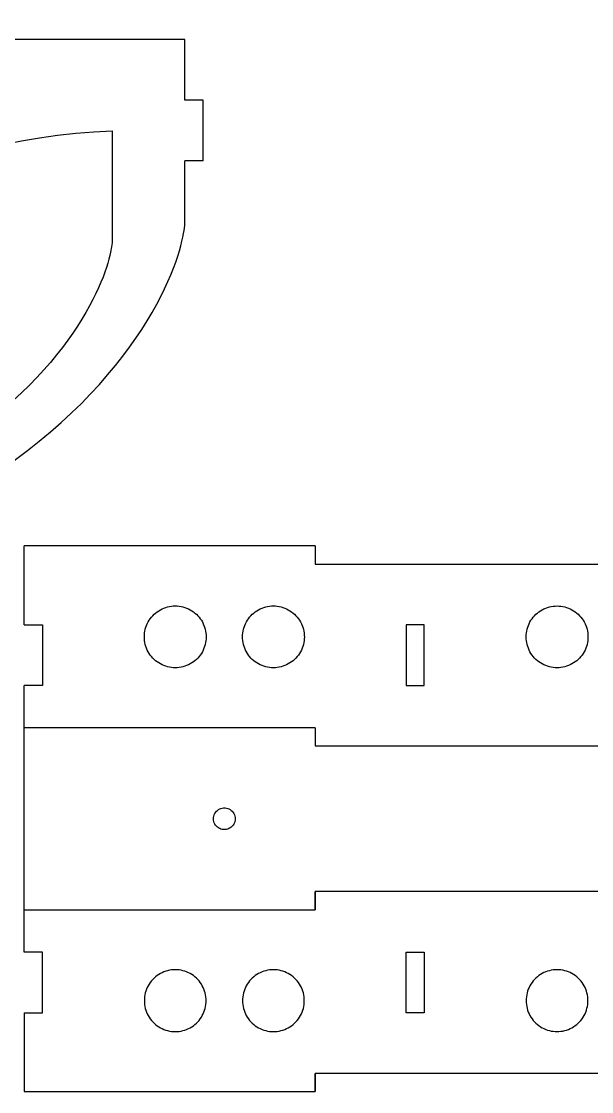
# Model space of a CAD drawing. Header units: centimetres. Extents: x 1 to 147, y 1 to 145.
# Drawn here: x 113.92 to 129.6, y 112.5 to 141.92 of the extents above; entities that cross this region are included whole.
import ezdxf

# ---------------------------------------------------------------- set-up
doc = ezdxf.new("R2010")
doc.units = ezdxf.units.CM
doc.layers.get('0').update_dxf_attribs({"lineweight": 25, "true_color": 0xffffff})

# ---------------------------------------------------------------- blocks, each defined once
blk = doc.blocks.new('block 8')
for p, q in [((16, 0.5), (8, 0.5)), ((8, 0.5), (8, 0)), ((8, 0), (8, 0.5)), ((16, 0.5), (16, 0)), ((16, 0), (16, 0.5)), ((32, 0.5), (24, 0.5)), ((24, 0.5), (24, 0)), ((24, 0), (24, 0.5)), ((32, -1.667), (32, 0.5)), ((0, 0), (8, 0)), ((0, -1.667), (0, 0)), ((16, 0), (24, 0)), ((0, -1.667), (0.5, -1.667)), ((0.5, -1.667), (0.5, -3.333)), ((32, -1.667), (31.5, -1.667)), ((31.5, -1.667), (31.5, -3.333)), ((0, -3.333), (0.5, -3.333)), ((0, -10.667), (0, -3.333)), ((31.5, -3.333), (32, -3.333)), ((32, -3.333), (32, -10.667)), ((16, -4.5), (8, -4.5)), ((8, -4.5), (8, -5)), ((8, -5), (8, -4.5)), ((16, -4.5), (16, -5)), ((16, -5), (16, -4.5)), ((32, -4.5), (24, -4.5)), ((24, -4.5), (24, -5)), ((24, -5), (24, -4.5)), ((0, -5), (8, -5)), ((16, -5), (24, -5)), ((8, -9), (0, -9)), ((8, -9.5), (8, -9)), ((24, -9), (16, -9)), ((16, -9.5), (16, -9)), ((24, -9.5), (24, -9)), ((8, -9.5), (16, -9.5)), ((24, -9.5), (32, -9.5)), ((0.5, -10.667), (0, -10.667)), ((0.5, -12.333), (0.5, -10.667)), ((31.5, -12.333), (31.5, -10.667)), ((31.5, -10.667), (32, -10.667)), ((0, -12.333), (0, -14)), ((0, -12.333), (0.5, -12.333)), ((32, -12.333), (31.5, -12.333)), ((32, -12.333), (32, -14.5)), ((8, -14), (0, -14)), ((8, -14.5), (8, -14)), ((24, -14), (16, -14)), ((16, -14.5), (16, -14)), ((24, -14.5), (24, -14)), ((8, -14.5), (16, -14.5)), ((24, -14.5), (32, -14.5))]:
    blk.add_line(p, q)
blk = doc.blocks.new('block 12')
for p, q in [((-1.201488, 1.2015), (-1.236797, 1.1614)), ((-1.163723, 1.2392), (-1.201488, 1.2015)), ((-1.123668, 1.2745), (-1.163723, 1.2392)), ((-1.081478, 1.3073), (-1.123668, 1.2745)), ((-1.037303, 1.3373), (-1.081478, 1.3073)), ((-0.991344, 1.3645), (-1.037303, 1.3373)), ((-0.943767, 1.3887), (-0.991344, 1.3645)), ((-0.89476, 1.4099), (-0.943767, 1.3887)), ((-0.84452, 1.428), (-0.89476, 1.4099)), ((-0.79324, 1.4429), (-0.84452, 1.428)), ((-0.74113, 1.4545), (-0.79324, 1.4429)), ((-0.6884, 1.4629), (-0.74113, 1.4545)), ((-0.63523, 1.4679), (-0.6884, 1.4629)), ((-0.58186, 1.4696), (-0.63523, 1.4679)), ((-0.52848, 1.4679), (-0.58186, 1.4696)), ((-0.47532, 1.4629), (-0.52848, 1.4679)), ((-0.42259, 1.4545), (-0.47532, 1.4629)), ((-0.37046, 1.4429), (-0.42259, 1.4545)), ((-0.31919, 1.428), (-0.37046, 1.4429)), ((-0.26895, 1.4099), (-0.31919, 1.428)), ((-0.21995, 1.3887), (-0.26895, 1.4099)), ((-0.17237, 1.3645), (-0.21995, 1.3887)), ((-0.1264, 1.3373), (-0.17237, 1.3645)), ((-0.08224, 1.3073), (-0.1264, 1.3373)), ((-0.04005, 1.2745), (-0.08224, 1.3073)), ((0, 1.2392), (-0.04005, 1.2745)), ((0.03777, 1.2015), (0, 1.2392)), ((0.07308, 1.1614), (0.03777, 1.2015)), ((-1.372173, 0.9325), (-1.390255, 0.8823)), ((-1.350963, 0.9815), (-1.372173, 0.9325)), ((-1.326717, 1.0291), (-1.350963, 0.9815)), ((-1.299541, 1.0751), (-1.326717, 1.0291)), ((-1.269527, 1.1192), (-1.299541, 1.0751)), ((-1.236797, 1.1614), (-1.269527, 1.1192)), ((0.10581, 1.1192), (0.07308, 1.1614)), ((0.13582, 1.0751), (0.10581, 1.1192)), ((0.163, 1.0291), (0.13582, 1.0751)), ((0.18724, 0.9815), (0.163, 1.0291)), ((0.20845, 0.9325), (0.18724, 0.9815)), ((0.22654, 0.8823), (0.20845, 0.9325)), ((-1.430461, 0.6641), (-1.43185, 0.6196)), ((-1.43185, 0.6196), (-1.430187, 0.5662)), ((-1.425151, 0.7261), (-1.430461, 0.6641)), ((-1.416805, 0.7789), (-1.425151, 0.7261)), ((-1.405147, 0.831), (-1.416805, 0.7789)), ((-1.390255, 0.8823), (-1.405147, 0.831)), ((0.24144, 0.831), (0.22654, 0.8823)), ((0.25309, 0.7789), (0.24144, 0.831)), ((0.26143, 0.7261), (0.25309, 0.7789)), ((0.26647, 0.673), (0.26143, 0.7261)), ((0.26647, 0.5662), (0.26647, 0.673)), ((-1.430187, 0.5662), (-1.425151, 0.5131)), ((-1.425151, 0.5131), (-1.416805, 0.4603)), ((-1.416805, 0.4603), (-1.405147, 0.4082)), ((-1.405147, 0.4082), (-1.390255, 0.3569)), ((-1.390255, 0.3569), (-1.372173, 0.3067)), ((-1.372173, 0.3067), (-1.350963, 0.2577)), ((0.18724, 0.2577), (0.20845, 0.3067)), ((0.20845, 0.3067), (0.22654, 0.3569)), ((0.22654, 0.3569), (0.24144, 0.4082)), ((0.24144, 0.4082), (0.25309, 0.4603)), ((0.25309, 0.4603), (0.26143, 0.5131)), ((0.26143, 0.5131), (0.26647, 0.5662)), ((-1.350963, 0.2577), (-1.326717, 0.2101)), ((-1.326717, 0.2101), (-1.299541, 0.1642)), ((-1.299541, 0.1642), (-1.269527, 0.12)), ((-1.269527, 0.12), (-1.236797, 0.0778)), ((-1.236797, 0.0778), (-1.201488, 0.0377)), ((-1.201488, 0.0377), (-1.163723, 0)), ((-1.163723, 0), (-1.123668, -0.0353)), ((-0.04005, -0.0353), (0, 0)), ((0, 0), (0.03777, 0.0377)), ((0.03777, 0.0377), (0.07308, 0.0778)), ((0.07308, 0.0778), (0.10581, 0.12)), ((0.10581, 0.12), (0.13582, 0.1642)), ((0.13582, 0.1642), (0.163, 0.2101)), ((0.163, 0.2101), (0.18724, 0.2577)), ((-1.123668, -0.0353), (-1.081478, -0.0681)), ((-1.081478, -0.0681), (-1.037303, -0.0981)), ((-1.037303, -0.0981), (-0.991344, -0.1253)), ((-0.991344, -0.1253), (-0.943767, -0.1495)), ((-0.943767, -0.1495), (-0.89476, -0.1707)), ((-0.89476, -0.1707), (-0.84452, -0.1888)), ((-0.84452, -0.1888), (-0.79324, -0.2037)), ((-0.79324, -0.2037), (-0.74113, -0.2153)), ((-0.74113, -0.2153), (-0.6884, -0.2237)), ((-0.6884, -0.2237), (-0.63523, -0.2287)), ((-0.63523, -0.2287), (-0.58186, -0.2304)), ((-0.58186, -0.2304), (-0.52848, -0.2287)), ((-0.52848, -0.2287), (-0.47532, -0.2237)), ((-0.47532, -0.2237), (-0.42259, -0.2153)), ((-0.42259, -0.2153), (-0.37046, -0.2037)), ((-0.37046, -0.2037), (-0.31919, -0.1888)), ((-0.31919, -0.1888), (-0.26895, -0.1707)), ((-0.26895, -0.1707), (-0.21995, -0.1495)), ((-0.21995, -0.1495), (-0.17237, -0.1253)), ((-0.17237, -0.1253), (-0.1264, -0.0981)), ((-0.1264, -0.0981), (-0.08224, -0.0681)), ((-0.08224, -0.0681), (-0.04005, -0.0353))]:
    blk.add_line(p, q)
blk = doc.blocks.new('block 13')
for p, q in [((-1.24443, 0.9042), (-1.29041, 0.877)), ((-1.19685, 0.9284), (-1.24443, 0.9042)), ((-1.14786, 0.9496), (-1.19685, 0.9284)), ((-1.09761, 0.9677), (-1.14786, 0.9496)), ((-1.04633, 0.9826), (-1.09761, 0.9677)), ((-0.99422, 0.9942), (-1.04633, 0.9826)), ((-0.94148, 1.0026), (-0.99422, 0.9942)), ((-0.88832, 1.0076), (-0.94148, 1.0026)), ((-0.83495, 1.0093), (-0.88832, 1.0076)), ((-0.78157, 1.0076), (-0.83495, 1.0093)), ((-0.72841, 1.0026), (-0.78157, 1.0076)), ((-0.67567, 0.9942), (-0.72841, 1.0026)), ((-0.62357, 0.9826), (-0.67567, 0.9942)), ((-0.57228, 0.9677), (-0.62357, 0.9826)), ((-0.52203, 0.9496), (-0.57228, 0.9677)), ((-0.47304, 0.9284), (-0.52203, 0.9496)), ((-0.42546, 0.9042), (-0.47304, 0.9284)), ((-0.37949, 0.877), (-0.42546, 0.9042)), ((-1.55263, 0.6148), (-1.5798, 0.5688)), ((-1.52261, 0.6589), (-1.55263, 0.6148)), ((-1.48988, 0.7011), (-1.52261, 0.6589)), ((-1.45458, 0.7412), (-1.48988, 0.7011)), ((-1.41681, 0.7789), (-1.45458, 0.7412)), ((-1.37676, 0.8142), (-1.41681, 0.7789)), ((-1.33456, 0.847), (-1.37676, 0.8142)), ((-1.29041, 0.877), (-1.33456, 0.847)), ((-0.33533, 0.847), (-0.37949, 0.877)), ((-0.29314, 0.8142), (-0.33533, 0.847)), ((-0.25308, 0.7789), (-0.29314, 0.8142)), ((-0.21532, 0.7412), (-0.25308, 0.7789)), ((-0.18001, 0.7011), (-0.21532, 0.7412)), ((-0.14728, 0.6589), (-0.18001, 0.7011)), ((-0.11726, 0.6148), (-0.14728, 0.6589)), ((-0.09009, 0.5688), (-0.11726, 0.6148)), ((-1.66989, 0.3186), (-1.67824, 0.2658)), ((-1.65825, 0.3707), (-1.66989, 0.3186)), ((-1.64334, 0.422), (-1.65825, 0.3707)), ((-1.62526, 0.4722), (-1.64334, 0.422)), ((-1.60405, 0.5212), (-1.62526, 0.4722)), ((-1.5798, 0.5688), (-1.60405, 0.5212)), ((-0.06584, 0.5212), (-0.09009, 0.5688)), ((-0.04463, 0.4722), (-0.06584, 0.5212)), ((-0.02655, 0.422), (-0.04463, 0.4722)), ((-0.01166, 0.3707), (-0.02655, 0.422)), ((0, 0.3186), (-0.01166, 0.3707)), ((0.00835, 0.2658), (0, 0.3186)), ((-1.68379, 0.1961), (-1.6848, 0.1549)), ((-1.6848, 0.1549), (-1.68327, 0.1059)), ((-1.67824, 0.2658), (-1.68379, 0.1961)), ((-1.68327, 0.1059), (-1.67824, 0.0528)), ((-1.67824, 0.0528), (-1.66989, 0)), ((0, 0), (0.00835, 0.0528)), ((0.01338, 0.2127), (0.00835, 0.2658)), ((0.00835, 0.0528), (0.01389, 0.1223)), ((0.01491, 0.1549), (0.01338, 0.2127)), ((0.01389, 0.1223), (0.01491, 0.1549)), ((-1.66989, 0), (-1.65825, -0.0521)), ((-1.65825, -0.0521), (-1.64334, -0.1034)), ((-1.64334, -0.1034), (-1.62526, -0.1536)), ((-1.62526, -0.1536), (-1.60405, -0.2026)), ((-1.60405, -0.2026), (-1.5798, -0.2502)), ((-1.5798, -0.2502), (-1.55263, -0.2961)), ((-0.11726, -0.2961), (-0.09009, -0.2502)), ((-0.09009, -0.2502), (-0.06584, -0.2026)), ((-0.06584, -0.2026), (-0.04463, -0.1536)), ((-0.04463, -0.1536), (-0.02655, -0.1034)), ((-0.02655, -0.1034), (-0.01166, -0.0521)), ((-0.01166, -0.0521), (0, 0)), ((-1.55263, -0.2961), (-1.52261, -0.3403)), ((-1.52261, -0.3403), (-1.48988, -0.3825)), ((-1.48988, -0.3825), (-1.45458, -0.4226)), ((-1.45458, -0.4226), (-1.41681, -0.4603)), ((-1.41681, -0.4603), (-1.37676, -0.4956)), ((-1.37676, -0.4956), (-1.33456, -0.5284)), ((-1.33456, -0.5284), (-1.29041, -0.5584)), ((-1.29041, -0.5584), (-1.24443, -0.5856)), ((-1.24443, -0.5856), (-1.19685, -0.6098)), ((-0.47304, -0.6098), (-0.42546, -0.5856)), ((-0.42546, -0.5856), (-0.37949, -0.5584)), ((-0.37949, -0.5584), (-0.33533, -0.5284)), ((-0.33533, -0.5284), (-0.29314, -0.4956)), ((-0.29314, -0.4956), (-0.25308, -0.4603)), ((-0.25308, -0.4603), (-0.21532, -0.4226)), ((-0.21532, -0.4226), (-0.18001, -0.3825)), ((-0.18001, -0.3825), (-0.14728, -0.3403)), ((-0.14728, -0.3403), (-0.11726, -0.2961)), ((-1.19685, -0.6098), (-1.14786, -0.631)), ((-1.14786, -0.631), (-1.09761, -0.6491)), ((-1.09761, -0.6491), (-1.04633, -0.664)), ((-1.04633, -0.664), (-0.99422, -0.6756)), ((-0.99422, -0.6756), (-0.94148, -0.684)), ((-0.94148, -0.684), (-0.88832, -0.689)), ((-0.88832, -0.689), (-0.83495, -0.6907)), ((-0.83495, -0.6907), (-0.78157, -0.689)), ((-0.78157, -0.689), (-0.72841, -0.684)), ((-0.72841, -0.684), (-0.67567, -0.6756)), ((-0.67567, -0.6756), (-0.62357, -0.664)), ((-0.62357, -0.664), (-0.57228, -0.6491)), ((-0.57228, -0.6491), (-0.52203, -0.631)), ((-0.52203, -0.631), (-0.47304, -0.6098))]:
    blk.add_line(p, q)
blk = doc.blocks.new('block 14')
for p, q in [((0.4255, 0.9042), (0.3795, 0.877)), ((0.4731, 0.9284), (0.4255, 0.9042)), ((0.5221, 0.9496), (0.4731, 0.9284)), ((0.5723, 0.9677), (0.5221, 0.9496)), ((0.6236, 0.9826), (0.5723, 0.9677)), ((0.6757, 0.9942), (0.6236, 0.9826)), ((0.7285, 1.0026), (0.6757, 0.9942)), ((0.7816, 1.0076), (0.7285, 1.0026)), ((0.835, 1.0093), (0.7816, 1.0076)), ((0.8884, 1.0076), (0.835, 1.0093)), ((0.9415, 1.0026), (0.8884, 1.0076)), ((0.9943, 0.9942), (0.9415, 1.0026)), ((1.0464, 0.9826), (0.9943, 0.9942)), ((1.0977, 0.9677), (1.0464, 0.9826)), ((1.1479, 0.9496), (1.0977, 0.9677)), ((1.1969, 0.9284), (1.1479, 0.9496)), ((1.2445, 0.9042), (1.1969, 0.9284)), ((1.2905, 0.877), (1.2445, 0.9042)), ((0.1173, 0.6148), (0.0901, 0.5688)), ((0.1473, 0.6589), (0.1173, 0.6148)), ((0.1801, 0.7011), (0.1473, 0.6589)), ((0.2154, 0.7412), (0.1801, 0.7011)), ((0.2531, 0.7789), (0.2154, 0.7412)), ((0.2932, 0.8142), (0.2531, 0.7789)), ((0.3354, 0.847), (0.2932, 0.8142)), ((0.3795, 0.877), (0.3354, 0.847)), ((1.3346, 0.847), (1.2905, 0.877)), ((1.3768, 0.8142), (1.3346, 0.847)), ((1.4169, 0.7789), (1.3768, 0.8142)), ((1.4546, 0.7412), (1.4169, 0.7789)), ((1.4899, 0.7011), (1.4546, 0.7412)), ((1.5227, 0.6589), (1.4899, 0.7011)), ((1.5527, 0.6148), (1.5227, 0.6589)), ((1.5798, 0.5688), (1.5527, 0.6148)), ((0, 0.3186), (-0.0083, 0.2658)), ((0.0117, 0.3707), (0, 0.3186)), ((0.0266, 0.422), (0.0117, 0.3707)), ((0.0447, 0.4722), (0.0266, 0.422)), ((0.0659, 0.5212), (0.0447, 0.4722)), ((0.0901, 0.5688), (0.0659, 0.5212)), ((1.6041, 0.5212), (1.5798, 0.5688)), ((1.6253, 0.4722), (1.6041, 0.5212)), ((1.6434, 0.422), (1.6253, 0.4722)), ((1.6583, 0.3707), (1.6434, 0.422)), ((1.6699, 0.3186), (1.6583, 0.3707)), ((1.6783, 0.2658), (1.6699, 0.3186)), ((-0.0136, 0.2038), (-0.015, 0.1593)), ((-0.015, 0.1593), (-0.0133, 0.1059)), ((-0.0083, 0.2658), (-0.0136, 0.2038)), ((-0.0133, 0.1059), (-0.0083, 0.0528)), ((-0.0083, 0.0528), (0, 0)), ((1.6699, 0), (1.6783, 0.0528)), ((1.6833, 0.2127), (1.6783, 0.2658)), ((1.6783, 0.0528), (1.6833, 0.1059)), ((1.6833, 0.1059), (1.6833, 0.2127)), ((0, 0), (0.0117, -0.0521)), ((0.0117, -0.0521), (0.0266, -0.1034)), ((0.0266, -0.1034), (0.0447, -0.1536)), ((0.0447, -0.1536), (0.0659, -0.2026)), ((0.0659, -0.2026), (0.0901, -0.2502)), ((0.0901, -0.2502), (0.1173, -0.2961)), ((1.5527, -0.2961), (1.5798, -0.2502)), ((1.5798, -0.2502), (1.6041, -0.2026)), ((1.6041, -0.2026), (1.6253, -0.1536)), ((1.6253, -0.1536), (1.6434, -0.1034)), ((1.6434, -0.1034), (1.6583, -0.0521)), ((1.6583, -0.0521), (1.6699, 0)), ((0.1173, -0.2961), (0.1473, -0.3403)), ((0.1473, -0.3403), (0.1801, -0.3825)), ((0.1801, -0.3825), (0.2154, -0.4226)), ((0.2154, -0.4226), (0.2531, -0.4603)), ((0.2531, -0.4603), (0.2932, -0.4956)), ((0.2932, -0.4956), (0.3354, -0.5284)), ((0.3354, -0.5284), (0.3795, -0.5584)), ((0.3795, -0.5584), (0.4255, -0.5856)), ((0.4255, -0.5856), (0.4731, -0.6098)), ((1.1969, -0.6098), (1.2445, -0.5856)), ((1.2445, -0.5856), (1.2905, -0.5584)), ((1.2905, -0.5584), (1.3346, -0.5284)), ((1.3346, -0.5284), (1.3768, -0.4956)), ((1.3768, -0.4956), (1.4169, -0.4603)), ((1.4169, -0.4603), (1.4546, -0.4226)), ((1.4546, -0.4226), (1.4899, -0.3825)), ((1.4899, -0.3825), (1.5227, -0.3403)), ((1.5227, -0.3403), (1.5527, -0.2961)), ((0.4731, -0.6098), (0.5221, -0.631)), ((0.5221, -0.631), (0.5723, -0.6491)), ((0.5723, -0.6491), (0.6236, -0.664)), ((0.6236, -0.664), (0.6757, -0.6756)), ((0.6757, -0.6756), (0.7285, -0.684)), ((0.7285, -0.684), (0.7816, -0.689)), ((0.7816, -0.689), (0.835, -0.6907)), ((0.835, -0.6907), (0.8884, -0.689)), ((0.8884, -0.689), (0.9415, -0.684)), ((0.9415, -0.684), (0.9943, -0.6756)), ((0.9943, -0.6756), (1.0464, -0.664)), ((1.0464, -0.664), (1.0977, -0.6491)), ((1.0977, -0.6491), (1.1479, -0.631)), ((1.1479, -0.631), (1.1969, -0.6098))]:
    blk.add_line(p, q)
blk = doc.blocks.new('block 15')
for p, q in [((-0.0024, -0.0376), (0, 0)), ((0, 0), (0.007, 0.037)), ((0.007, 0.037), (0.0187, 0.0728)), ((0.0187, 0.0728), (0.0347, 0.1069)), ((0.0347, 0.1069), (0.0549, 0.1387)), ((0.0549, 0.1387), (0.0789, 0.1678)), ((0.0789, 0.1678), (0.1064, 0.1936)), ((0.1064, 0.1936), (0.1368, 0.2157)), ((0.1368, 0.2157), (0.1699, 0.2338)), ((0.1699, 0.2338), (0.2049, 0.2477)), ((0.2049, 0.2477), (0.2414, 0.2571)), ((0.2414, 0.2571), (0.2788, 0.2618)), ((0.2788, 0.2618), (0.3164, 0.2618)), ((0.3164, 0.2618), (0.3538, 0.2571)), ((0.3538, 0.2571), (0.3903, 0.2477)), ((0.3903, 0.2477), (0.4253, 0.2338)), ((0.4253, 0.2338), (0.4583, 0.2157)), ((0.4583, 0.2157), (0.4888, 0.1936)), ((0.4888, 0.1936), (0.5163, 0.1678)), ((0.5163, 0.1678), (0.5403, 0.1387)), ((0.5403, 0.1387), (0.5605, 0.1069)), ((0.5605, 0.1069), (0.5765, 0.0728)), ((0.5765, 0.0728), (0.5882, 0.037)), ((0.5882, 0.037), (0.5952, 0)), ((0.5952, 0), (0.5976, -0.0376)), ((0, -0.0752), (-0.0024, -0.0376)), ((0.007, -0.1122), (0, -0.0752)), ((0.0187, -0.148), (0.007, -0.1122)), ((0.0347, -0.1821), (0.0187, -0.148)), ((0.0549, -0.2139), (0.0347, -0.1821)), ((0.0789, -0.243), (0.0549, -0.2139)), ((0.1064, -0.2688), (0.0789, -0.243)), ((0.1368, -0.2909), (0.1064, -0.2688)), ((0.1699, -0.3091), (0.1368, -0.2909)), ((0.4583, -0.2909), (0.4253, -0.3091)), ((0.4888, -0.2688), (0.4583, -0.2909)), ((0.5163, -0.243), (0.4888, -0.2688)), ((0.5403, -0.2139), (0.5163, -0.243)), ((0.5605, -0.1821), (0.5403, -0.2139)), ((0.5765, -0.148), (0.5605, -0.1821)), ((0.5882, -0.1122), (0.5765, -0.148)), ((0.5952, -0.0752), (0.5882, -0.1122)), ((0.5976, -0.0376), (0.5952, -0.0752)), ((0.2049, -0.3229), (0.1699, -0.3091)), ((0.2414, -0.3323), (0.2049, -0.3229)), ((0.2788, -0.337), (0.2414, -0.3323)), ((0.3164, -0.337), (0.2788, -0.337)), ((0.3538, -0.3323), (0.3164, -0.337)), ((0.3903, -0.3229), (0.3538, -0.3323)), ((0.4253, -0.3091), (0.3903, -0.3229))]:
    blk.add_line(p, q)
blk = doc.blocks.new('block 21')
for p, q in [((-1.463337, 0.2791), (-1.428028, 0.3192)), ((-1.428028, 0.3192), (-1.390263, 0.3569)), ((-1.390263, 0.3569), (-1.350208, 0.3922)), ((-1.350208, 0.3922), (-1.308018, 0.425)), ((-1.308018, 0.425), (-1.263843, 0.455)), ((-1.263843, 0.455), (-1.217884, 0.4822)), ((-1.217884, 0.4822), (-1.170307, 0.5064)), ((-1.170307, 0.5064), (-1.1213, 0.5276)), ((-1.1213, 0.5276), (-1.07106, 0.5457)), ((-1.07106, 0.5457), (-1.01978, 0.5606)), ((-1.01978, 0.5606), (-0.96767, 0.5722)), ((-0.96767, 0.5722), (-0.91494, 0.5806)), ((-0.91494, 0.5806), (-0.86177, 0.5856)), ((-0.86177, 0.5856), (-0.8084, 0.5873)), ((-0.8084, 0.5873), (-0.75502, 0.5856)), ((-0.75502, 0.5856), (-0.70186, 0.5806)), ((-0.70186, 0.5806), (-0.64913, 0.5722)), ((-0.64913, 0.5722), (-0.597, 0.5606)), ((-0.597, 0.5606), (-0.54573, 0.5457)), ((-0.54573, 0.5457), (-0.49549, 0.5276)), ((-0.49549, 0.5276), (-0.44649, 0.5064)), ((-0.44649, 0.5064), (-0.39891, 0.4822)), ((-0.39891, 0.4822), (-0.35294, 0.455)), ((-0.35294, 0.455), (-0.30878, 0.425)), ((-0.30878, 0.425), (-0.26659, 0.3922)), ((-0.26659, 0.3922), (-0.22654, 0.3569)), ((-0.22654, 0.3569), (-0.18877, 0.3192)), ((-0.18877, 0.3192), (-0.15346, 0.2791)), ((-1.631687, -0.0513), (-1.616795, 0)), ((-1.616795, 0), (-1.598713, 0.0502)), ((-1.598713, 0.0502), (-1.577503, 0.0992)), ((-1.577503, 0.0992), (-1.553257, 0.1468)), ((-1.553257, 0.1468), (-1.526081, 0.1927)), ((-1.526081, 0.1927), (-1.496067, 0.2369)), ((-1.496067, 0.2369), (-1.463337, 0.2791)), ((-0.15346, 0.2791), (-0.12073, 0.2369)), ((-0.12073, 0.2369), (-0.09072, 0.1927)), ((-0.09072, 0.1927), (-0.06354, 0.1468)), ((-0.06354, 0.1468), (-0.0393, 0.0992)), ((-0.0393, 0.0992), (-0.01809, 0.0502)), ((-0.01809, 0.0502), (0, 0)), ((0, 0), (0.0149, -0.0513)), ((-1.65839, -0.2627), (-1.656727, -0.2093)), ((-1.657001, -0.3072), (-1.65839, -0.2627)), ((-1.656727, -0.2093), (-1.651691, -0.1562)), ((-1.651691, -0.1562), (-1.643345, -0.1034)), ((-1.643345, -0.1034), (-1.631687, -0.0513)), ((0.0149, -0.0513), (0.02655, -0.1034)), ((0.02655, -0.1034), (0.03489, -0.1562)), ((0.03489, -0.1562), (0.03993, -0.2093)), ((0.03993, -0.2093), (0.03993, -0.3161)), ((-1.651691, -0.3692), (-1.657001, -0.3072)), ((-1.643345, -0.422), (-1.651691, -0.3692)), ((-1.631687, -0.4741), (-1.643345, -0.422)), ((-1.616795, -0.5254), (-1.631687, -0.4741)), ((-1.598713, -0.5756), (-1.616795, -0.5254)), ((-1.577503, -0.6246), (-1.598713, -0.5756)), ((-0.01809, -0.5756), (-0.0393, -0.6246)), ((0, -0.5254), (-0.01809, -0.5756)), ((0.0149, -0.4741), (0, -0.5254)), ((0.02655, -0.422), (0.0149, -0.4741)), ((0.03489, -0.3692), (0.02655, -0.422)), ((0.03993, -0.3161), (0.03489, -0.3692)), ((-1.553257, -0.6722), (-1.577503, -0.6246)), ((-1.526081, -0.7182), (-1.553257, -0.6722)), ((-1.496067, -0.7623), (-1.526081, -0.7182)), ((-1.463337, -0.8045), (-1.496067, -0.7623)), ((-1.428028, -0.8446), (-1.463337, -0.8045)), ((-1.390263, -0.8823), (-1.428028, -0.8446)), ((-1.350208, -0.9176), (-1.390263, -0.8823)), ((-0.22654, -0.8823), (-0.26659, -0.9176)), ((-0.18877, -0.8446), (-0.22654, -0.8823)), ((-0.15346, -0.8045), (-0.18877, -0.8446)), ((-0.12073, -0.7623), (-0.15346, -0.8045)), ((-0.09072, -0.7182), (-0.12073, -0.7623)), ((-0.06354, -0.6722), (-0.09072, -0.7182)), ((-0.0393, -0.6246), (-0.06354, -0.6722)), ((-1.308018, -0.9504), (-1.350208, -0.9176)), ((-1.263843, -0.9804), (-1.308018, -0.9504)), ((-1.217884, -1.0076), (-1.263843, -0.9804)), ((-1.170307, -1.0318), (-1.217884, -1.0076)), ((-1.1213, -1.053), (-1.170307, -1.0318)), ((-1.07106, -1.0711), (-1.1213, -1.053)), ((-1.01978, -1.086), (-1.07106, -1.0711)), ((-0.96767, -1.0976), (-1.01978, -1.086)), ((-0.91494, -1.106), (-0.96767, -1.0976)), ((-0.86177, -1.111), (-0.91494, -1.106)), ((-0.8084, -1.1127), (-0.86177, -1.111)), ((-0.75502, -1.111), (-0.8084, -1.1127)), ((-0.70186, -1.106), (-0.75502, -1.111)), ((-0.64913, -1.0976), (-0.70186, -1.106)), ((-0.597, -1.086), (-0.64913, -1.0976)), ((-0.54573, -1.0711), (-0.597, -1.086)), ((-0.49549, -1.053), (-0.54573, -1.0711)), ((-0.44649, -1.0318), (-0.49549, -1.053)), ((-0.39891, -1.0076), (-0.44649, -1.0318)), ((-0.35294, -0.9804), (-0.39891, -1.0076)), ((-0.30878, -0.9504), (-0.35294, -0.9804)), ((-0.26659, -0.9176), (-0.30878, -0.9504))]:
    blk.add_line(p, q)
blk = doc.blocks.new('block 22')
for p, q in [((0.3082, 0.2895), (0.35578, 0.3137)), ((0.35578, 0.3137), (0.40477, 0.3349)), ((0.40477, 0.3349), (0.45502, 0.353)), ((0.45502, 0.353), (0.5063, 0.3679)), ((0.5063, 0.3679), (0.55841, 0.3795)), ((0.55841, 0.3795), (0.61115, 0.3879)), ((0.61115, 0.3879), (0.66431, 0.3929)), ((0.66431, 0.3929), (0.71768, 0.3946)), ((0.71768, 0.3946), (0.77106, 0.3929)), ((0.77106, 0.3929), (0.82422, 0.3879)), ((0.82422, 0.3879), (0.87696, 0.3795)), ((0.87696, 0.3795), (0.92906, 0.3679)), ((0.92906, 0.3679), (0.98035, 0.353)), ((0.98035, 0.353), (1.0306, 0.3349)), ((1.0306, 0.3349), (1.07959, 0.3137)), ((1.07959, 0.3137), (1.12717, 0.2895)), ((-0.02717, -0.0459), (0, 0)), ((0, 0), (0.03002, 0.0442)), ((0.03002, 0.0442), (0.06275, 0.0864)), ((0.06275, 0.0864), (0.09805, 0.1265)), ((0.09805, 0.1265), (0.13582, 0.1642)), ((0.13582, 0.1642), (0.17587, 0.1995)), ((0.17587, 0.1995), (0.21807, 0.2323)), ((0.21807, 0.2323), (0.26222, 0.2623)), ((0.26222, 0.2623), (0.3082, 0.2895)), ((1.12717, 0.2895), (1.17314, 0.2623)), ((1.17314, 0.2623), (1.2173, 0.2323)), ((1.2173, 0.2323), (1.25949, 0.1995)), ((1.25949, 0.1995), (1.29955, 0.1642)), ((1.29955, 0.1642), (1.33731, 0.1265)), ((1.33731, 0.1265), (1.37262, 0.0864)), ((1.37262, 0.0864), (1.40535, 0.0442)), ((1.40535, 0.0442), (1.43537, 0)), ((1.43537, 0), (1.46254, -0.0459)), ((-0.11726, -0.2961), (-0.10562, -0.244)), ((-0.10562, -0.244), (-0.09071, -0.1927)), ((-0.09071, -0.1927), (-0.07263, -0.1425)), ((-0.07263, -0.1425), (-0.05142, -0.0935)), ((-0.05142, -0.0935), (-0.02717, -0.0459)), ((1.46254, -0.0459), (1.48679, -0.0935)), ((1.48679, -0.0935), (1.508, -0.1425)), ((1.508, -0.1425), (1.52608, -0.1927)), ((1.52608, -0.1927), (1.54097, -0.244)), ((1.54097, -0.244), (1.55263, -0.2961)), ((-0.13217, -0.451), (-0.13064, -0.402)), ((-0.13116, -0.4922), (-0.13217, -0.451)), ((-0.12561, -0.5619), (-0.13116, -0.4922)), ((-0.13064, -0.402), (-0.12561, -0.3489)), ((-0.12561, -0.3489), (-0.11726, -0.2961)), ((-0.11726, -0.6147), (-0.12561, -0.5619)), ((1.55263, -0.2961), (1.56098, -0.3489)), ((1.56098, -0.5619), (1.55263, -0.6147)), ((1.56098, -0.3489), (1.56652, -0.4184)), ((1.56601, -0.5088), (1.56098, -0.5619)), ((1.56754, -0.451), (1.56601, -0.5088)), ((1.56652, -0.4184), (1.56754, -0.451)), ((-0.10562, -0.6668), (-0.11726, -0.6147)), ((-0.09071, -0.7181), (-0.10562, -0.6668)), ((-0.07263, -0.7683), (-0.09071, -0.7181)), ((-0.05142, -0.8173), (-0.07263, -0.7683)), ((-0.02717, -0.8649), (-0.05142, -0.8173)), ((0, -0.9109), (-0.02717, -0.8649)), ((1.46254, -0.8649), (1.43537, -0.9109)), ((1.48679, -0.8173), (1.46254, -0.8649)), ((1.508, -0.7683), (1.48679, -0.8173)), ((1.52608, -0.7181), (1.508, -0.7683)), ((1.54097, -0.6668), (1.52608, -0.7181)), ((1.55263, -0.6147), (1.54097, -0.6668)), ((0.03002, -0.955), (0, -0.9109)), ((0.06275, -0.9972), (0.03002, -0.955)), ((0.09805, -1.0373), (0.06275, -0.9972)), ((0.13582, -1.075), (0.09805, -1.0373)), ((0.17587, -1.1103), (0.13582, -1.075)), ((0.21807, -1.1431), (0.17587, -1.1103)), ((0.26222, -1.1731), (0.21807, -1.1431)), ((0.3082, -1.2003), (0.26222, -1.1731)), ((1.17314, -1.1731), (1.12717, -1.2003)), ((1.2173, -1.1431), (1.17314, -1.1731)), ((1.25949, -1.1103), (1.2173, -1.1431)), ((1.29955, -1.075), (1.25949, -1.1103)), ((1.33731, -1.0373), (1.29955, -1.075)), ((1.37262, -0.9972), (1.33731, -1.0373)), ((1.40535, -0.955), (1.37262, -0.9972)), ((1.43537, -0.9109), (1.40535, -0.955)), ((0.35578, -1.2245), (0.3082, -1.2003)), ((0.40477, -1.2457), (0.35578, -1.2245)), ((0.45502, -1.2638), (0.40477, -1.2457)), ((0.5063, -1.2787), (0.45502, -1.2638)), ((0.55841, -1.2903), (0.5063, -1.2787)), ((0.61115, -1.2987), (0.55841, -1.2903)), ((0.66431, -1.3037), (0.61115, -1.2987)), ((0.71768, -1.3054), (0.66431, -1.3037)), ((0.77106, -1.3037), (0.71768, -1.3054)), ((0.82422, -1.2987), (0.77106, -1.3037)), ((0.87696, -1.2903), (0.82422, -1.2987)), ((0.92906, -1.2787), (0.87696, -1.2903)), ((0.98035, -1.2638), (0.92906, -1.2787)), ((1.0306, -1.2457), (0.98035, -1.2638)), ((1.07959, -1.2245), (1.0306, -1.2457)), ((1.12717, -1.2003), (1.07959, -1.2245))]:
    blk.add_line(p, q)
blk = doc.blocks.new('block 23')
for p, q in [((0.3082, 0.2895), (0.3558, 0.3137)), ((0.3558, 0.3137), (0.4048, 0.3349)), ((0.4048, 0.3349), (0.455, 0.353)), ((0.455, 0.353), (0.5063, 0.3679)), ((0.5063, 0.3679), (0.5584, 0.3795)), ((0.5584, 0.3795), (0.6112, 0.3879)), ((0.6112, 0.3879), (0.6643, 0.3929)), ((0.6643, 0.3929), (0.7177, 0.3946)), ((0.7177, 0.3946), (0.7711, 0.3929)), ((0.7711, 0.3929), (0.8242, 0.3879)), ((0.8242, 0.3879), (0.877, 0.3795)), ((0.877, 0.3795), (0.9291, 0.3679)), ((0.9291, 0.3679), (0.9804, 0.353)), ((0.9804, 0.353), (1.0306, 0.3349)), ((1.0306, 0.3349), (1.0796, 0.3137)), ((1.0796, 0.3137), (1.1272, 0.2895)), ((-0.0272, -0.0459), (0, 0)), ((0, 0), (0.03, 0.0442)), ((0.03, 0.0442), (0.0628, 0.0864)), ((0.0628, 0.0864), (0.0981, 0.1265)), ((0.0981, 0.1265), (0.1358, 0.1642)), ((0.1358, 0.1642), (0.1759, 0.1995)), ((0.1759, 0.1995), (0.2181, 0.2323)), ((0.2181, 0.2323), (0.2622, 0.2623)), ((0.2622, 0.2623), (0.3082, 0.2895)), ((1.1272, 0.2895), (1.1732, 0.2623)), ((1.1732, 0.2623), (1.2173, 0.2323)), ((1.2173, 0.2323), (1.2595, 0.1995)), ((1.2595, 0.1995), (1.2996, 0.1642)), ((1.2996, 0.1642), (1.3373, 0.1265)), ((1.3373, 0.1265), (1.3726, 0.0864)), ((1.3726, 0.0864), (1.4054, 0.0442)), ((1.4054, 0.0442), (1.4354, 0)), ((1.4354, 0), (1.4625, -0.0459)), ((-0.1173, -0.2961), (-0.1056, -0.244)), ((-0.1056, -0.244), (-0.0907, -0.1927)), ((-0.0907, -0.1927), (-0.0726, -0.1425)), ((-0.0726, -0.1425), (-0.0514, -0.0935)), ((-0.0514, -0.0935), (-0.0272, -0.0459)), ((1.4625, -0.0459), (1.4868, -0.0935)), ((1.4868, -0.0935), (1.508, -0.1425)), ((1.508, -0.1425), (1.5261, -0.1927)), ((1.5261, -0.1927), (1.541, -0.244)), ((1.541, -0.244), (1.5526, -0.2961)), ((-0.1323, -0.4554), (-0.1306, -0.402)), ((-0.1309, -0.4999), (-0.1323, -0.4554)), ((-0.1256, -0.5619), (-0.1309, -0.4999)), ((-0.1306, -0.402), (-0.1256, -0.3489)), ((-0.1256, -0.3489), (-0.1173, -0.2961)), ((-0.1173, -0.6147), (-0.1256, -0.5619)), ((1.5526, -0.2961), (1.561, -0.3489)), ((1.561, -0.5619), (1.5526, -0.6147)), ((1.561, -0.3489), (1.566, -0.402)), ((1.566, -0.5088), (1.561, -0.5619)), ((1.566, -0.402), (1.566, -0.5088)), ((-0.1056, -0.6668), (-0.1173, -0.6147)), ((-0.0907, -0.7181), (-0.1056, -0.6668)), ((-0.0726, -0.7683), (-0.0907, -0.7181)), ((-0.0514, -0.8173), (-0.0726, -0.7683)), ((-0.0272, -0.8649), (-0.0514, -0.8173)), ((0, -0.9109), (-0.0272, -0.8649)), ((1.4625, -0.8649), (1.4354, -0.9109)), ((1.4868, -0.8173), (1.4625, -0.8649)), ((1.508, -0.7683), (1.4868, -0.8173)), ((1.5261, -0.7181), (1.508, -0.7683)), ((1.541, -0.6668), (1.5261, -0.7181)), ((1.5526, -0.6147), (1.541, -0.6668)), ((0.03, -0.955), (0, -0.9109)), ((0.0628, -0.9972), (0.03, -0.955)), ((0.0981, -1.0373), (0.0628, -0.9972)), ((0.1358, -1.075), (0.0981, -1.0373)), ((0.1759, -1.1103), (0.1358, -1.075)), ((0.2181, -1.1431), (0.1759, -1.1103)), ((0.2622, -1.1731), (0.2181, -1.1431)), ((0.3082, -1.2003), (0.2622, -1.1731)), ((1.1732, -1.1731), (1.1272, -1.2003)), ((1.2173, -1.1431), (1.1732, -1.1731)), ((1.2595, -1.1103), (1.2173, -1.1431)), ((1.2996, -1.075), (1.2595, -1.1103)), ((1.3373, -1.0373), (1.2996, -1.075)), ((1.3726, -0.9972), (1.3373, -1.0373)), ((1.4054, -0.955), (1.3726, -0.9972)), ((1.4354, -0.9109), (1.4054, -0.955)), ((0.3558, -1.2245), (0.3082, -1.2003)), ((0.4048, -1.2457), (0.3558, -1.2245)), ((0.455, -1.2638), (0.4048, -1.2457)), ((0.5063, -1.2787), (0.455, -1.2638)), ((0.5584, -1.2903), (0.5063, -1.2787)), ((0.6112, -1.2987), (0.5584, -1.2903)), ((0.6643, -1.3037), (0.6112, -1.2987)), ((0.7177, -1.3054), (0.6643, -1.3037)), ((0.7711, -1.3037), (0.7177, -1.3054)), ((0.8242, -1.2987), (0.7711, -1.3037)), ((0.877, -1.2903), (0.8242, -1.2987)), ((0.9291, -1.2787), (0.877, -1.2903)), ((0.9804, -1.2638), (0.9291, -1.2787)), ((1.0306, -1.2457), (0.9804, -1.2638)), ((1.0796, -1.2245), (1.0306, -1.2457)), ((1.1272, -1.2003), (1.0796, -1.2245))]:
    blk.add_line(p, q)
blk = doc.blocks.new('block 25')
for p, q in [((0.5, 0), (0, 0)), ((0, 0), (0, -1.667)), ((0.5, -1.667), (0.5, 0)), ((0, -1.667), (0.5, -1.667))]:
    blk.add_line(p, q)
blk = doc.blocks.new('block 26')
for p, q in [((0, 1.667), (0.5, 1.667)), ((0, 0), (0, 1.667)), ((0.5, 1.667), (0.5, 0)), ((0.5, 0), (0, 0))]:
    blk.add_line(p, q)
blk = doc.blocks.new('block 3')
for p, q in [((-4.3, 0), (-4.823, -0.007)), ((0, 0), (-4.3, 0)), ((0, -1.756), (0, 0)), ((-7.415, -0.245), (-7.924, -0.332)), ((-6.902, -0.17), (-7.415, -0.245)), ((-6.386, -0.109), (-6.902, -0.17)), ((-5.867, -0.062), (-6.386, -0.109)), ((-5.346, -0.027), (-5.867, -0.062)), ((-4.823, -0.007), (-5.346, -0.027)), ((-8.925, -0.545), (-9.417, -0.67)), ((-8.427, -0.432), (-8.925, -0.545)), ((-7.924, -0.332), (-8.427, -0.432)), ((-9.901, -0.807), (-10.379, -0.955)), ((-9.417, -0.67), (-9.901, -0.807)), ((-10.848, -1.114), (-11.309, -1.284)), ((-10.379, -0.955), (-10.848, -1.114)), ((-11.761, -1.464), (-12.202, -1.654)), ((-11.309, -1.284), (-11.761, -1.464)), ((-12.202, -1.654), (-12.634, -1.853)), ((-0.114, -1.837), (0, -1.756)), ((-12.634, -1.853), (-13.055, -2.061)), ((-0.462, -2.106), (-0.29, -1.969)), ((-0.29, -1.969), (-0.114, -1.837)), ((-13.465, -2.277), (-13.863, -2.5)), ((-13.055, -2.061), (-13.465, -2.277)), ((-0.792, -2.397), (-0.629, -2.249)), ((-0.629, -2.249), (-0.462, -2.106)), ((-13.863, -2.5), (-14.25, -2.73)), ((-1.103, -2.708), (-0.95, -2.55)), ((-0.95, -2.55), (-0.792, -2.397)), ((-14.25, -2.73), (-14.624, -2.966)), ((-1.394, -3.038), (-1.251, -2.871)), ((-1.251, -2.871), (-1.103, -2.708)), ((-14.986, -3.208), (-15.335, -3.455)), ((-14.624, -2.966), (-14.986, -3.208)), ((-1.663, -3.385), (-1.531, -3.21)), ((-1.531, -3.21), (-1.394, -3.038)), ((-15.335, -3.455), (-15.671, -3.706)), ((-1.79, -3.565), (-1.663, -3.385)), ((-15.671, -3.706), (-15.994, -3.96)), ((-2.025, -3.937), (-1.91, -3.749)), ((-1.91, -3.749), (-1.79, -3.565)), ((-15.994, -3.96), (-16.303, -4.218)), ((-2.134, -4.128), (-2.025, -3.937)), ((-16.303, -4.218), (-16.599, -4.477)), ((-2.334, -4.52), (-2.237, -4.322)), ((-2.237, -4.322), (-2.134, -4.128)), ((-16.599, -4.477), (-16.881, -4.738)), ((-2.424, -4.72), (-2.334, -4.52)), ((-17.15, -5), (-17.405, -5.262)), ((-16.881, -4.738), (-17.15, -5)), ((-2.586, -5.129), (-2.508, -4.923)), ((-2.508, -4.923), (-2.424, -4.72)), ((-17.405, -5.262), (-17.646, -5.523)), ((-2.657, -5.337), (-2.586, -5.129)), ((-17.646, -5.523), (-17.873, -5.782)), ((-2.78, -5.759), (-2.722, -5.547)), ((-2.722, -5.547), (-2.657, -5.337)), ((-17.873, -5.782), (-18.087, -6.04)), ((-2.831, -5.973), (-2.78, -5.759)), ((-18.087, -6.04), (-18.288, -6.294)), ((-2.876, -6.188), (-2.831, -5.973)), ((-18.288, -6.294), (-18.475, -6.545)), ((-2.945, -6.623), (-2.914, -6.405)), ((-2.914, -6.405), (-2.876, -6.188)), ((-18.475, -6.545), (-18.65, -6.792)), ((-2.969, -6.841), (-2.945, -6.623)), ((-18.811, -7.034), (-18.96, -7.27)), ((-18.65, -6.792), (-18.811, -7.034)), ((-2.986, -7.06), (-2.969, -6.841)), ((-18.96, -7.27), (-19.097, -7.5)), ((-3, -7.5), (-2.997, -7.28)), ((-2.997, -7.28), (-2.986, -7.06)), ((-19.097, -7.5), (-19.222, -7.723)), ((-2.997, -7.72), (-3, -7.5)), ((-19.335, -7.939), (-19.437, -8.147)), ((-19.222, -7.723), (-19.335, -7.939)), ((-2.986, -7.94), (-2.997, -7.72)), ((-2.969, -8.159), (-2.986, -7.94)), ((-19.437, -8.147), (-19.529, -8.346)), ((-2.945, -8.377), (-2.969, -8.159)), ((-19.529, -8.346), (-19.611, -8.536)), ((-2.914, -8.595), (-2.945, -8.377)), ((-19.682, -8.716), (-19.745, -8.886)), ((-19.611, -8.536), (-19.682, -8.716)), ((-2.876, -8.812), (-2.914, -8.595)), ((-2.831, -9.027), (-2.876, -8.812)), ((-19.799, -9.045), (-19.845, -9.193)), ((-19.745, -8.886), (-19.799, -9.045)), ((-2.78, -9.241), (-2.831, -9.027)), ((-19.883, -9.33), (-19.915, -9.455)), ((-19.845, -9.193), (-19.883, -9.33)), ((-2.722, -9.453), (-2.78, -9.241)), ((-19.96, -9.668), (-19.975, -9.755)), ((-19.94, -9.568), (-19.96, -9.668)), ((-19.915, -9.455), (-19.94, -9.568)), ((-2.657, -9.663), (-2.722, -9.453)), ((-2.586, -9.871), (-2.657, -9.663)), ((-19.993, -9.891), (-20, -9.993)), ((-20, -9.993), (-20, -11.667)), ((-19.975, -9.755), (-19.993, -9.891)), ((-2.508, -10.077), (-2.586, -9.871)), ((-2.424, -10.28), (-2.508, -10.077)), ((-2.334, -10.48), (-2.424, -10.28)), ((-2.237, -10.678), (-2.334, -10.48)), ((-2.134, -10.872), (-2.237, -10.678)), ((-2.025, -11.063), (-2.134, -10.872)), ((-1.91, -11.251), (-2.025, -11.063)), ((-1.79, -11.435), (-1.91, -11.251)), ((-1.663, -11.614), (-1.79, -11.435)), ((-20.5, -11.667), (-20.5, -13.333)), ((-20.5, -11.667), (-20, -11.667)), ((-1.531, -11.79), (-1.663, -11.614)), ((-1.394, -11.962), (-1.531, -11.79)), ((-1.251, -12.129), (-1.394, -11.962)), ((-1.103, -12.292), (-1.251, -12.129)), ((-0.95, -12.45), (-1.103, -12.292)), ((-0.792, -12.603), (-0.95, -12.45)), ((-0.629, -12.751), (-0.792, -12.603)), ((-0.462, -12.894), (-0.629, -12.751)), ((-0.29, -13.031), (-0.462, -12.894)), ((-0.114, -13.163), (-0.29, -13.031)), ((0, -13.244), (-0.114, -13.163)), ((-20.5, -13.333), (-20, -13.333)), ((-20, -13.333), (-20, -15)), ((0, -15), (0, -13.244)), ((-20, -15), (-15, -15)), ((-15, -15.5), (-15, -15)), ((-15, -15), (-15, -15)), ((-5, -15.5), (-5, -15)), ((-5, -15), (-5, -15)), ((-5, -15), (0, -15)), ((-15, -15.5), (-10, -15.5)), ((-10, -15.5), (-5, -15.5))]:
    blk.add_line(p, q)
blk = doc.blocks.new('блок 1')
for p, q in [((-2.5565, -0.0055), (-2.1378, 0)), ((-2.1378, 0), (0, 0)), ((0, 0), (-0.1437, -0.4198)), ((-5.4394, -0.3458), (-5.0366, -0.2657)), ((-5.0366, -0.2657), (-4.6299, -0.1958)), ((-4.6299, -0.1958), (-4.2198, -0.1363)), ((-4.2198, -0.1363), (-3.8068, -0.0874)), ((-3.8068, -0.0874), (-3.3916, -0.0493)), ((-3.3916, -0.0493), (-2.9746, -0.0219)), ((-2.9746, -0.0219), (-2.5565, -0.0055)), ((-6.619, -0.6453), (-6.2311, -0.5359)), ((-6.2311, -0.5359), (-5.8378, -0.436)), ((-5.8378, -0.436), (-5.4394, -0.3458)), ((-0.1437, -0.4198), (-0.3214, -0.89)), ((-7.37643, -0.8914), (-7.00096, -0.7639)), ((-7.00096, -0.7639), (-6.619, -0.6453)), ((-8.45972, -1.3235), (-8.10625, -1.1716)), ((-8.10625, -1.1716), (-7.745, -1.0274)), ((-7.745, -1.0274), (-7.37643, -0.8914)), ((-0.3214, -0.89), (-0.5137, -1.3544)), ((-8.80505, -1.4827), (-8.45972, -1.3235)), ((-0.5137, -1.3544), (-0.7206, -1.8125)), ((-9.46983, -1.8215), (-9.14189, -1.6489)), ((-9.14189, -1.6489), (-8.80505, -1.4827)), ((-10.09784, -2.1841), (-9.78857, -2)), ((-9.78857, -2), (-9.46983, -1.8215)), ((-0.7206, -1.8125), (-0.9417, -2.2639)), ((-10.39732, -2.3731), (-10.09784, -2.1841)), ((-0.9417, -2.2639), (-1.1769, -2.7081)), ((-10.96605, -2.7639), (-10.6868, -2.5665)), ((-10.6868, -2.5665), (-10.39732, -2.3731)), ((-11.23485, -2.9647), (-10.96605, -2.7639)), ((-1.1769, -2.7081), (-1.4259, -3.1447)), ((-11.74057, -3.3743), (-11.49307, -3.1684)), ((-11.49307, -3.1684), (-11.23485, -2.9647)), ((-1.4259, -3.1447), (-1.6886, -3.57324)), ((-11.97723, -3.58191), (-11.74057, -3.3743)), ((-12.41782, -4), (-12.20299, -3.79066)), ((-12.20299, -3.79066), (-11.97723, -3.58191)), ((-1.6886, -3.57324), (-1.9645, -3.99335)), ((-12.62166, -4.20935), (-12.41782, -4)), ((-1.9645, -3.99335), (-2.2535, -4.40457)), ((-12.81456, -4.41811), (-12.62166, -4.20935)), ((-2.2535, -4.40457), (-2.5553, -4.80652)), ((-13.16774, -4.83165), (-12.99657, -4.62573)), ((-12.99657, -4.62573), (-12.81456, -4.41811)), ((-13.32817, -5.03528), (-13.16774, -4.83165)), ((-2.5553, -4.80652), (-2.8696, -5.19879)), ((-13.61748, -5.43347), (-13.47804, -5.23607)), ((-13.47804, -5.23607), (-13.32817, -5.03528)), ((-2.8696, -5.19879), (-3.196, -5.58099)), ((-13.74666, -5.62695), (-13.61748, -5.43347)), ((-3.196, -5.58099), (-3.5343, -5.95276)), ((-13.97525, -6), (-13.86583, -5.81596)), ((-13.86583, -5.81596), (-13.74666, -5.62695)), ((-14.07517, -6.17856), (-13.97525, -6)), ((-3.5343, -5.95276), (-3.8841, -6.31372)), ((-14.24773, -6.51727), (-14.16588, -6.35114)), ((-14.16588, -6.35114), (-14.07517, -6.17856)), ((-3.8841, -6.31372), (-4.2451, -6.66351)), ((-14.38623, -6.82843), (-14.32106, -6.67651)), ((-14.32106, -6.67651), (-14.24773, -6.51727)), ((-4.2451, -6.66351), (-4.6168, -7.00179)), ((-14.49376, -7.10858), (-14.44366, -6.97258)), ((-14.44366, -6.97258), (-14.38623, -6.82843)), ((-4.6168, -7.00179), (-4.999, -7.32822)), ((-14.5737, -7.35468), (-14.53696, -7.23607)), ((-14.53696, -7.23607), (-14.49376, -7.10858)), ((-4.999, -7.32822), (-5.3913, -7.64249)), ((-14.65009, -7.65417), (-14.62978, -7.56403)), ((-14.62978, -7.56403), (-14.60448, -7.46411)), ((-14.60448, -7.46411), (-14.5737, -7.35468)), ((-5.3913, -7.64249), (-5.7932, -7.94427)), ((-14.6978, -7.99451), (-14.69212, -7.9126)), ((-14.69212, -7.9126), (-14.67789, -7.80423)), ((-14.67789, -7.80423), (-14.65009, -7.65417)), ((-14.6978, -10.99216), (-14.6978, -7.99451)), ((-6.2045, -8.23329), (-6.6246, -8.50925)), ((-5.7932, -7.94427), (-6.2045, -8.23329)), ((-6.6246, -8.50925), (-7.05315, -8.77188)), ((-7.05315, -8.77188), (-7.48975, -9.02092)), ((-7.48975, -9.02092), (-7.93396, -9.25612)), ((-7.93396, -9.25612), (-8.38535, -9.47723)), ((-8.84345, -9.68408), (-9.30782, -9.87643)), ((-8.38535, -9.47723), (-8.84345, -9.68408)), ((-9.30782, -9.87643), (-9.778, -10.05409)), ((-10.25354, -10.21692), (-10.73395, -10.3647)), ((-9.778, -10.05409), (-10.25354, -10.21692)), ((-11.21877, -10.49734), (-11.70752, -10.61467)), ((-10.73395, -10.3647), (-11.21877, -10.49734)), ((-13.19247, -10.87384), (-13.69208, -10.929)), ((-12.69486, -10.80302), (-13.19247, -10.87384)), ((-12.19971, -10.7166), (-12.69486, -10.80302)), ((-11.70752, -10.61467), (-12.19971, -10.7166)), ((-14.19316, -10.96843), (-14.6978, -10.99216)), ((-13.69208, -10.929), (-14.19316, -10.96843))]:
    blk.add_line(p, q)

msp = doc.modelspace()

# ---------------------------------------------------------------- block references
at = {"rotation": 180}
for name, p in [('block 3', (98.418, 126.418)), ('блок 1', (101.72, 127.918)), ('block 8', (146, 113)), ('block 23', (118.868, 124.545)), ('block 22', (121.568, 124.545)), ('block 21', (127.842, 124.737)), ('block 25', (125, 123.667)), ('block 15', (119.798, 119.962)), ('block 26', (125, 116.333)), ('block 14', (118.985, 115.159)), ('block 13', (120.015, 115.159)), ('block 12', (128.068, 115.62))]:
    msp.add_blockref(name, p, dxfattribs=at)

doc.saveas('drawing.dxf')
